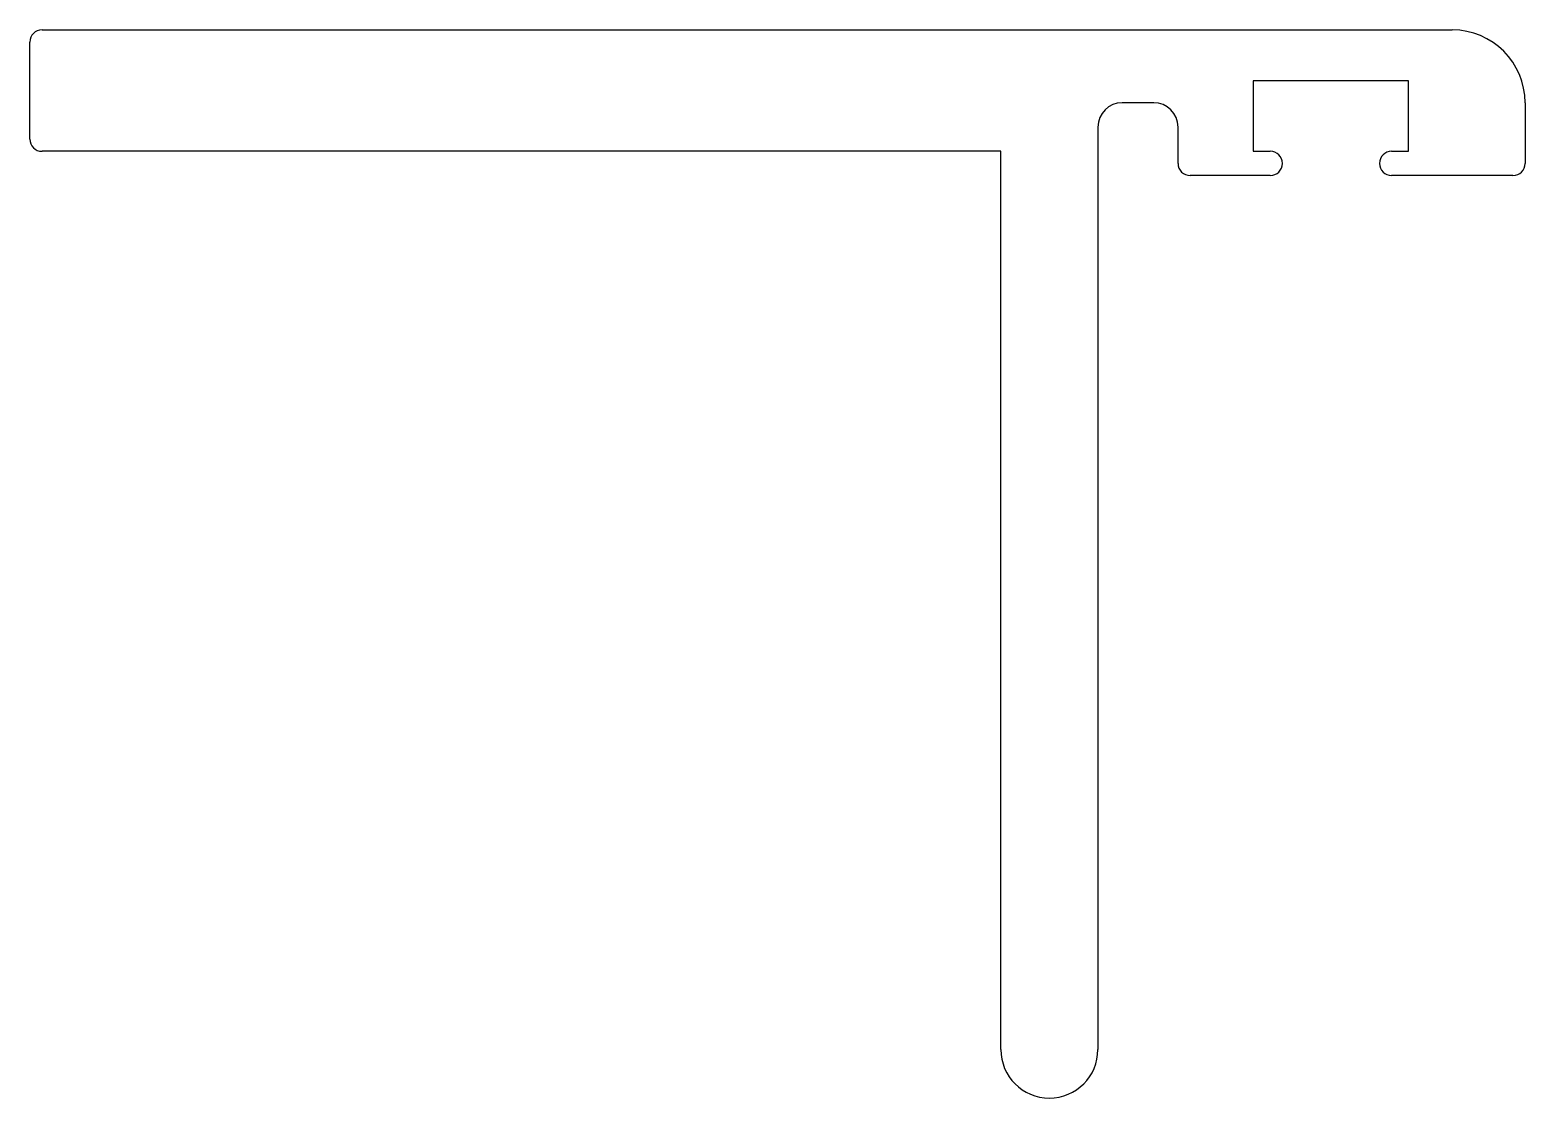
# Model space of a CAD drawing. Extents: x 158.5 to 220.1, y 727.8 to 771.8.
import ezdxf

# ---------------------------------------------------------------- set-up
doc = ezdxf.new("R2010")
doc.units = 0
doc.layers.get('0').update_dxf_attribs({"linetype": 'CONTINUOUS'})

msp = doc.modelspace()

# ---------------------------------------------------------------- linework, layer by layer
for p, q in [((158.54, 767.273), (158.54, 771.273)), ((159.04, 771.773), (217.14, 771.773)), ((215.34, 769.673), (208.94, 769.673)), ((208.94, 769.673), (208.94, 766.773)), ((215.34, 766.773), (215.34, 769.673)), ((204.84, 768.773), (203.54, 768.773)), ((220.14, 768.773), (220.14, 766.273)), ((202.54, 767.773), (202.54, 729.773)), ((205.84, 766.273), (205.84, 767.773)), ((198.54, 766.773), (159.04, 766.773)), ((198.54, 729.773), (198.54, 766.773)), ((208.94, 766.773), (209.64, 766.773)), ((214.64, 766.773), (215.34, 766.773)), ((209.64, 765.773), (206.34, 765.773)), ((219.64, 765.773), (214.64, 765.773))]:
    msp.add_line(p, q)
for centre, radius, start, end in [((159.04, 771.273), 0.5, 90, 180), ((217.14, 768.773), 3, 0, 90), ((203.54, 767.773), 1, 90, 180), ((204.84, 767.773), 1, 0, 90), ((159.04, 767.273), 0.5, 180, 270), ((209.64, 766.273), 0.5, 270, 90), ((214.64, 766.273), 0.5, 90, 270), ((206.34, 766.273), 0.5, 180, 270), ((219.64, 766.273), 0.5, 270, 0), ((200.54, 729.773), 2, 180, 0)]:
    msp.add_arc(centre, radius, start, end)

doc.saveas('drawing.dxf')
